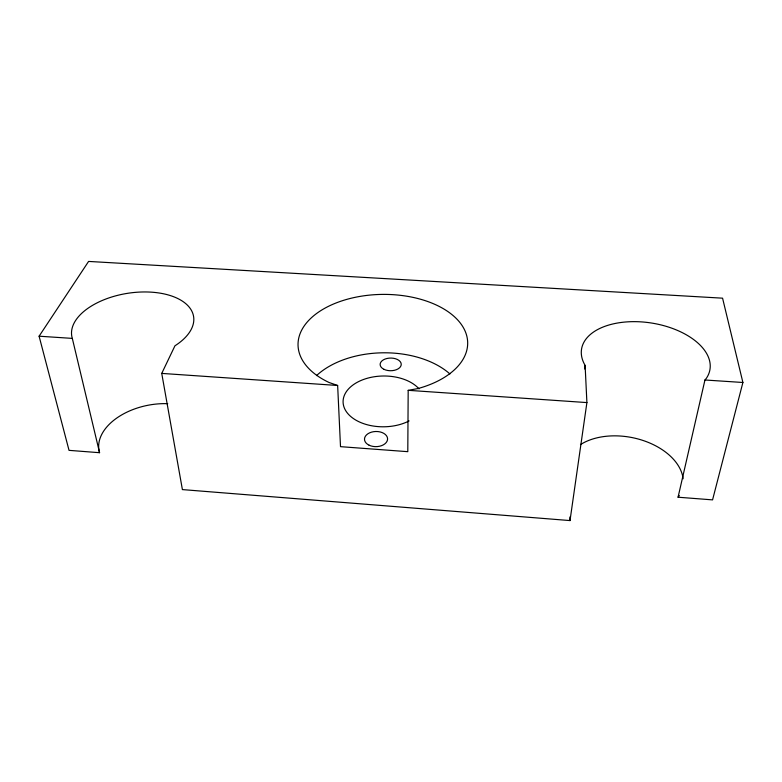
<?xml version="1.0" encoding="UTF-8"?>
<svg xmlns="http://www.w3.org/2000/svg" width="782" height="782" viewBox="0 0 782 782"><rect width="100%" height="100%" fill="white"/><g stroke="black" fill="none" stroke-linecap="round" stroke-linejoin="round"><path stroke-width="1.17" d="M408.184 390.316L407.793 451.673L340.512 446.659L337.648 385.477L329.085 382.496A84.827 49.432 -0.7 0 1 326.202 307.492A84.827 49.432 -0.7 0 1 453.863 316.221A84.827 49.432 -0.7 0 1 417.891 388.576L408.184 390.316L586.901 402.583L570.01 520.577L182.401 489.591L161.737 373.405L174.953 345.791A61.69 33.303 -9 0 0 152.099 292.214A61.69 33.303 -9 0 0 72.315 338.391L39.1 336.201L69.031 450.354L99.568 452.7A56.607 35.21 -11 0 1 167.71 403.678M584.613 368.987L585.112 365.389A65.014 36.686 8.9 0 1 645.952 322.292A65.014 36.686 8.9 0 1 706.293 378.41L704.953 379.993L678.062 497.215L712.568 499.874L742.9 382.486L722.568 298.177L88.591 261.423L39.1 336.201M678.062 497.215L679.323 495.573M704.953 379.993L742.9 382.486M161.737 373.405L337.648 385.477M72.315 338.391L99.568 452.7M585.112 365.389L586.901 402.583M569.922 516.941L570.01 520.577M580.498 444.587A59.412 38.445 11.2 0 1 643.097 440.491A59.412 38.445 11.2 0 1 683.126 478.77M409.084 420.931A40.488 25.395 -0.7 0 1 350.668 416.444A40.488 25.395 -0.7 0 1 361.988 380.072A40.488 25.395 -0.7 0 1 419.054 388.898M316.524 375.604A81.093 50.938 -0.7 0 1 449.904 373.923M369.104 445.202A11.544 7.576 -1.1 0 0 387.501 439.846A11.544 7.576 -1.1 0 0 371.489 432.153A11.544 7.576 -1.1 0 0 369.104 445.202M383.962 369.309A10.557 6.334 -0.4 0 0 401.098 365.399A10.557 6.334 -0.4 0 0 387.002 358.479A10.557 6.334 -0.4 0 0 383.962 369.309"/></g></svg>
